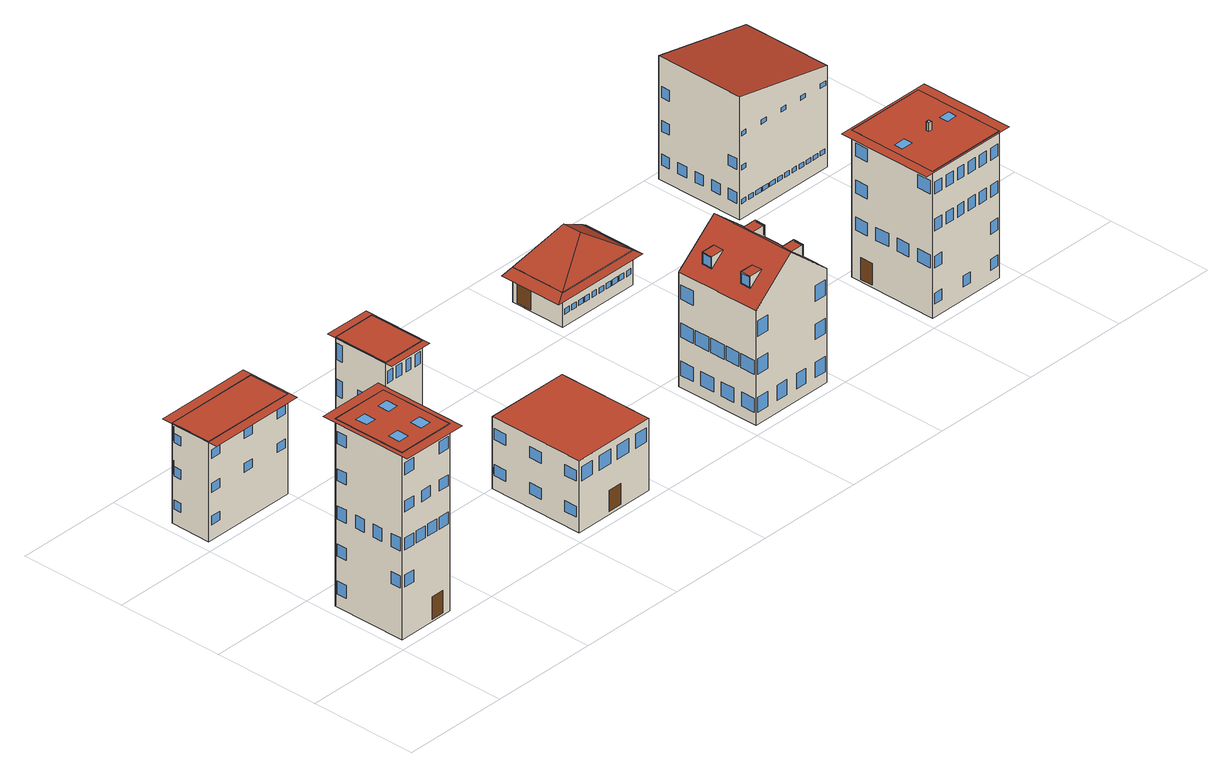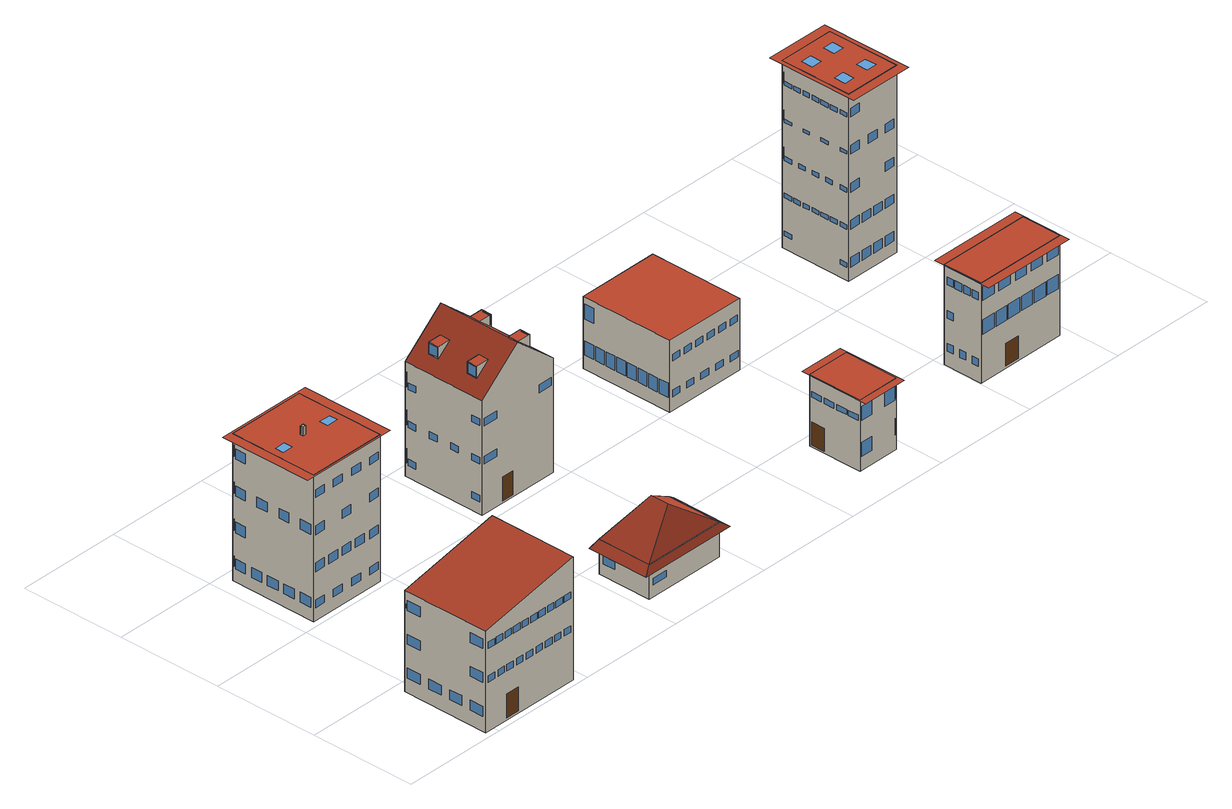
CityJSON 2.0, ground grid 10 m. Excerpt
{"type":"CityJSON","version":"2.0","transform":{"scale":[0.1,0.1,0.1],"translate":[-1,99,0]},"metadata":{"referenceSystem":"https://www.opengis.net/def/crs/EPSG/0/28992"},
"CityObjects":{
"building1":{"type":"Building","attributes":{"roofType":"Flat","yearOfConstruction":1960,"function":"Residential","storeysAboveGround":5},"geometry":[{"type":"MultiSurface","lod":"3","boundaries":[[[0,1,2,3]],[[4,5,6,7],[8,9,10,11],[12,13,14,15],[16,17,18,19],[20,21,22,23]],[[10,9,8,11]],[[14,13,12,15]],[[18,17,16,19]],[[22,21,20,23]],[[2,4,7,3],[24,25,26,27],[28,29,30,31],[32,33,34,35],[36,37,38,39],[40,41,42,43],[44,45,46,47],[48,49,50,51],[52,53,54,55],[56,57,58,59],[60,61,62,63],[64,65,66,67]],[[26,25,24,27]],[[30,29,28,31]],[[34,33,32,35]],[[38,37,36,39]],[[42,41,40,43]],[[46,45,44,47]],[[50,49,48,51]],[[54,53,52,55]],[[58,57,56,59]],[[62,61,60,63]],[[66,65,64,67]],[[1,5,4,2],[68,69,70,71],[72,73,74,75],[76,77,78,79],[80,81,82,83],[84,85,86,87],[88,89,90,91],[92,93,94,95],[96,97,98,99],[100,101,102,103],[104,105,106,107],[108,109,110,111],[112,113,114,115],[116,117,118,119],[120,121,122,123],[124,125,126,127],[128,129,130,131],[132,133,134,135],[136,137,138,139],[140,141,142,143],[144,145,146,147],[148,149,150,151],[152,153,154,155],[156,157,158,159],[160,161,162,163],[164,165,166,167]],[[70,69,68,71]],[[74,73,72,75]],[[78,77,76,79]],[[82,81,80,83]],[[86,85,84,87]],[[90,89,88,91]],[[94,93,92,95]],[[98,97,96,99]],[[102,101,100,103]],[[106,105,104,107]],[[110,109,108,111]],[[114,113,112,115]],[[118,117,116,119]],[[122,121,120,123]],[[126,125,124,127]],[[130,129,128,131]],[[134,133,132,135]],[[138,137,136,139]],[[142,141,140,143]],[[146,145,144,147]],[[150,149,148,151]],[[154,153,152,155]],[[158,157,156,159]],[[162,161,160,163]],[[166,165,164,167]],[[0,6,5,1],[168,169,170,171],[172,173,174,175],[176,177,178,179],[180,181,182,183],[184,185,186,187],[188,189,190,191],[192,193,194,195],[196,197,198,199],[200,201,202,203],[204,205,206,207],[208,209,210,211],[212,213,214,215],[216,217,218,219],[220,221,222,223]],[[170,169,168,171]],[[174,173,172,175]],[[178,177,176,179]],[[182,181,180,183]],[[186,185,184,187]],[[190,189,188,191]],[[194,193,192,195]],[[198,197,196,199]],[[202,201,200,203]],[[206,205,204,207]],[[210,209,208,211]],[[214,213,212,215]],[[218,217,216,219]],[[222,221,220,223]],[[3,7,6,0],[224,225,226,227],[228,229,230,231],[232,233,234,235],[236,237,238,239],[240,241,242,243],[244,245,246,247],[248,249,250,251],[252,253,254,255],[256,257,258,259]],[[226,225,224,227]],[[230,229,228,231]],[[234,233,232,235]],[[238,237,236,239]],[[242,241,240,243]],[[246,245,244,247]],[[250,249,248,251]],[[254,253,252,255]],[[258,257,256,259]],[[260,261,262,263],[6,5,4,7]]],"semantics":{"surfaces":[{"type":"GroundSurface"},{"type":"RoofSurface"},{"type":"Window"},{"type":"WallSurface"},{"type":"Door"}],"values":[0,1,2,2,2,2,3,4,2,2,2,2,2,2,2,2,2,2,3,2,2,2,2,2,2,2,2,2,2,2,2,2,2,2,2,2,2,2,2,2,2,2,2,2,3,2,2,2,2,2,2,2,2,2,2,2,2,2,2,3,2,2,2,2,2,2,2,2,2,1]}}]},
"building2":{"type":"Building","attributes":{"roofType":"Flat","yearOfConstruction":1946,"function":"Industrial","storeysAboveGround":3},"geometry":[{"type":"MultiSurface","lod":"3","boundaries":[[[264,265,266,267]],[[268,269,270,271]],[[266,268,271,267],[272,273,274,275],[276,277,278,279],[280,281,282,283],[284,285,286,287],[288,289,290,291],[292,293,294,295],[296,297,298,299]],[[274,273,272,275]],[[278,277,276,279]],[[282,281,280,283]],[[286,285,284,287]],[[290,289,288,291]],[[294,293,292,295]],[[298,297,296,299]],[[265,269,268,266],[300,301,302,303],[304,305,306,307],[308,309,310,311],[312,313,314,315],[316,317,318,319],[320,321,322,323],[324,325,326,327],[328,329,330,331]],[[302,301,300,303]],[[306,305,304,307]],[[310,309,308,311]],[[314,313,312,315]],[[318,317,316,319]],[[322,321,320,323]],[[326,325,324,327]],[[330,329,328,331]],[[264,270,269,265],[332,333,334,335],[336,337,338,339],[340,341,342,343],[344,345,346,347],[348,349,350,351],[352,353,354,355],[356,357,358,359],[360,361,362,363],[364,365,366,367],[368,369,370,371],[372,373,374,375],[376,377,378,379]],[[334,333,332,335]],[[338,337,336,339]],[[342,341,340,343]],[[346,345,344,347]],[[350,349,348,351]],[[354,353,352,355]],[[358,357,356,359]],[[362,361,360,363]],[[366,365,364,367]],[[370,369,368,371]],[[374,373,372,375]],[[378,377,376,379]],[[267,271,270,264],[380,381,382,383],[384,385,386,387],[388,389,390,391]],[[382,381,380,383]],[[386,385,384,387]],[[390,389,388,391]],[[392,393,394,395],[270,269,268,271]]],"semantics":{"surfaces":[{"type":"GroundSurface"},{"type":"RoofSurface"},{"type":"WallSurface"},{"type":"Window"},{"type":"Door"}],"values":[0,1,2,3,3,3,3,3,3,3,2,3,3,3,3,3,3,3,3,2,4,3,3,3,3,3,3,3,3,3,3,3,2,3,3,3,1]}}]},
"building3":{"type":"Building","attributes":{"roofType":"Flat","yearOfConstruction":1958,"function":"Residential","storeysAboveGround":2},"geometry":[{"type":"MultiSurface","lod":"3","boundaries":[[[396,397,398,399]],[[400,401,402,403]],[[398,400,403,399],[404,405,406,407],[408,409,410,411],[412,413,414,415],[416,417,418,419],[420,421,422,423]],[[406,405,404,407]],[[410,409,408,411]],[[414,413,412,415]],[[418,417,416,419]],[[422,421,420,423]],[[397,401,400,398],[424,425,426,427],[428,429,430,431],[432,433,434,435],[436,437,438,439],[440,441,442,443],[444,445,446,447],[448,449,450,451],[452,453,454,455],[456,457,458,459]],[[426,425,424,427]],[[430,429,428,431]],[[434,433,432,435]],[[438,437,436,439]],[[442,441,440,443]],[[446,445,444,447]],[[450,449,448,451]],[[454,453,452,455]],[[458,457,456,459]],[[396,402,401,397],[460,461,462,463],[464,465,466,467],[468,469,470,471],[472,473,474,475],[476,477,478,479],[480,481,482,483],[484,485,486,487],[488,489,490,491],[492,493,494,495],[496,497,498,499],[500,501,502,503]],[[462,461,460,463]],[[466,465,464,467]],[[470,469,468,471]],[[474,473,472,475]],[[478,477,476,479]],[[482,481,480,483]],[[486,485,484,487]],[[490,489,488,491]],[[494,493,492,495]],[[498,497,496,499]],[[502,501,500,503]],[[399,403,402,396],[504,505,506,507],[508,509,510,511],[512,513,514,515],[516,517,518,519],[520,521,522,523],[524,525,526,527]],[[506,505,504,507]],[[510,509,508,511]],[[514,513,512,515]],[[518,517,516,519]],[[522,521,520,523]],[[526,525,524,527]]],"semantics":{"surfaces":[{"type":"GroundSurface"},{"type":"RoofSurface"},{"type":"WallSurface"},{"type":"Door"},{"type":"Window"}],"values":[0,1,2,3,4,4,4,4,2,4,4,4,4,4,4,4,4,4,2,4,4,4,4,4,4,4,4,4,4,4,2,4,4,4,4,4,4]}}]},
"building4":{"type":"Building","attributes":{"roofType":"Flat","yearOfConstruction":1966,"function":"Residential","storeysAboveGround":2},"geometry":[{"type":"MultiSurface","lod":"3","boundaries":[[[528,529,530,531]],[[532,533,534,535]],[[530,532,535,531],[536,537,538,539],[540,541,542,543],[544,545,546,547],[548,549,550,551],[552,553,554,555]],[[538,537,536,539]],[[542,541,540,543]],[[546,545,544,547]],[[550,549,548,551]],[[554,553,552,555]],[[529,533,532,530],[556,557,558,559],[560,561,562,563],[564,565,566,567],[568,569,570,571],[572,573,574,575]],[[558,557,556,559]],[[562,561,560,563]],[[566,565,564,567]],[[570,569,568,571]],[[574,573,572,575]],[[528,534,533,529],[576,577,578,579],[580,581,582,583],[584,585,586,587]],[[578,577,576,579]],[[582,581,580,583]],[[586,585,584,587]],[[531,535,534,528],[588,589,590,591],[592,593,594,595],[596,597,598,599],[600,601,602,603]],[[590,589,588,591]],[[594,593,592,595]],[[598,597,596,599]],[[602,601,600,603]],[[604,605,606,607],[534,533,532,535]]],"semantics":{"surfaces":[{"type":"GroundSurface"},{"type":"RoofSurface"},{"type":"WallSurface"},{"type":"Window"},{"type":"Door"}],"values":[0,1,2,3,3,3,3,3,2,4,3,3,3,3,2,3,3,3,2,3,3,3,3,1]}}]},
"building5":{"type":"Building","attributes":{"roofType":"Gabled","yearOfConstruction":2009,"function":"Residential","storeysAboveGround":3},"children":["building5-1","building5-2","building5-3","building5-4"],"geometry":[{"type":"MultiSurface","lod":"3","boundaries":[[[608,609,610,611]],[[612,613,614,615],[616,617,618,619],[620,621,622,623]],[[615,624,625,612],[626,627,628,629],[630,631,632,633]],[[611,610,624,615,614],[634,635,636,637],[638,639,640,641],[642,643,644,645],[646,647,648,649],[650,651,652,653],[654,655,656,657],[658,659,660,661],[662,663,664,665]],[[636,635,634,637]],[[640,639,638,641]],[[644,643,642,645]],[[648,647,646,649]],[[652,651,650,653]],[[656,655,654,657]],[[660,659,658,661]],[[664,663,662,665]],[[609,625,624,610],[666,667,668,669],[670,671,672,673],[674,675,676,677],[678,679,680,681],[682,683,684,685],[686,687,688,689],[690,691,692,693],[694,695,696,697]],[[668,667,666,669]],[[672,671,670,673]],[[676,675,674,677]],[[680,679,678,681]],[[684,683,682,685]],[[688,687,686,689]],[[692,691,690,693]],[[696,695,694,697]],[[609,608,613,612,625],[698,699,700,701],[702,703,704,705],[706,707,708,709],[710,711,712,713]],[[700,699,698,701]],[[704,703,702,705]],[[708,707,706,709]],[[712,711,710,713]],[[608,611,614,613],[714,715,716,717],[718,719,720,721],[722,723,724,725],[726,727,728,729],[730,731,732,733],[734,735,736,737],[738,739,740,741],[742,743,744,745],[746,747,748,749],[750,751,752,753]],[[716,715,714,717]],[[720,719,718,721]],[[724,723,722,725]],[[728,727,726,729]],[[732,731,730,733]],[[736,735,734,737]],[[740,739,738,741]],[[744,743,742,745]],[[748,747,746,749]],[[752,751,750,753]]],"semantics":{"surfaces":[{"type":"GroundSurface"},{"type":"RoofSurface"},{"type":"WallSurface"},{"type":"Window"},{"type":"Door"}],"values":[0,1,1,2,3,3,3,3,3,3,3,3,2,3,3,3,3,3,3,3,3,2,4,3,3,3,2,3,3,3,3,3,3,3,3,3,3]}}]},
"building5-1":{"type":"BuildingInstallation","parents":["building5"],"geometry":[{"type":"MultiSurface","lod":"3","boundaries":[[[628,754,629]],[[754,755,626,629]],[[627,626,755]],[[628,627,755,754],[756,757,758,759]],[[758,757,756,759]]],"semantics":{"surfaces":[{"type":"WallSurface"},{"type":"RoofSurface"},{"type":"Window"}],"values":[0,1,0,0,2]}}]},
"building5-2":{"type":"BuildingInstallation","parents":["building5"],"geometry":[{"type":"MultiSurface","lod":"3","boundaries":[[[618,760,619]],[[760,761,616,619]],[[617,616,761]],[[618,617,761,760],[762,763,764,765]],[[764,763,762,765]]],"semantics":{"surfaces":[{"type":"WallSurface"},{"type":"RoofSurface"},{"type":"Window"}],"values":[0,1,0,0,2]}}]},
"building5-3":{"type":"BuildingInstallation","parents":["building5"],"geometry":[{"type":"MultiSurface","lod":"3","boundaries":[[[632,766,633]],[[766,767,630,633]],[[631,630,767]],[[632,631,767,766],[768,769,770,771]],[[770,769,768,771]]],"semantics":{"surfaces":[{"type":"WallSurface"},{"type":"RoofSurface"},{"type":"Window"}],"values":[0,1,0,0,2]}}]},
"building5-4":{"type":"BuildingInstallation","parents":["building5"],"geometry":[{"type":"MultiSurface","lod":"3","boundaries":[[[622,772,623]],[[772,773,620,623]],[[621,620,773]],[[622,621,773,772],[774,775,776,777]],[[776,775,774,777]]],"semantics":{"surfaces":[{"type":"WallSurface"},{"type":"RoofSurface"},{"type":"Window"}],"values":[0,1,0,0,2]}}]},
"building6":{"type":"Building","attributes":{"roofType":"Hipped","yearOfConstruction":1991,"function":"Residential","storeysAboveGround":1},"geometry":[{"type":"MultiSurface","lod":"3","boundaries":[[[778,779,780,781]],[[782,783,784,785]],[[785,786,787,782]],[[784,786,785]],[[787,783,782]],[[780,786,784,781],[788,789,790,791],[792,793,794,795],[796,797,798,799],[800,801,802,803],[804,805,806,807],[808,809,810,811],[812,813,814,815],[816,817,818,819],[820,821,822,823],[824,825,826,827]],[[790,789,788,791]],[[794,793,792,795]],[[798,797,796,799]],[[802,801,800,803]],[[806,805,804,807]],[[810,809,808,811]],[[814,813,812,815]],[[818,817,816,819]],[[822,821,820,823]],[[826,825,824,827]],[[779,787,786,780],[828,829,830,831]],[[830,829,828,831]],[[778,783,787,779],[832,833,834,835]],[[834,833,832,835]],[[781,784,783,778],[836,837,838,839]],[[838,837,836,839]],[[840,786,784,841]],[[842,787,786,840]],[[783,787,842,843]],[[784,783,843,841]]],"semantics":{"surfaces":[{"type":"GroundSurface"},{"type":"RoofSurface"},{"type":"WallSurface"},{"type":"Window"},{"type":"Door"}],"values":[0,1,1,1,1,2,3,3,3,3,3,3,3,3,3,3,2,3,2,3,2,4,1,1,1,1]}}]},
"building7":{"type":"Building","attributes":{"roofType":"Flat","yearOfConstruction":1955,"function":"Industrial","storeysAboveGround":4},"children":["building7-1"],"geometry":[{"type":"MultiSurface","lod":"3","boundaries":[[[844,845,846,847]],[[848,849,850,851],[852,853,854,855],[856,857,858,859],[860,861,862,863]],[[854,853,852,855]],[[858,857,856,859]],[[846,848,851,847],[864,865,866,867],[868,869,870,871],[872,873,874,875],[876,877,878,879],[880,881,882,883],[884,885,886,887],[888,889,890,891],[892,893,894,895],[896,897,898,899],[900,901,902,903],[904,905,906,907],[908,909,910,911],[912,913,914,915],[916,917,918,919],[920,921,922,923],[924,925,926,927],[928,929,930,931]],[[866,865,864,867]],[[870,869,868,871]],[[874,873,872,875]],[[878,877,876,879]],[[882,881,880,883]],[[886,885,884,887]],[[890,889,888,891]],[[894,893,892,895]],[[898,897,896,899]],[[902,901,900,903]],[[906,905,904,907]],[[910,909,908,911]],[[914,913,912,915]],[[918,917,916,919]],[[922,921,920,923]],[[926,925,924,927]],[[930,929,928,931]],[[845,849,848,846],[932,933,934,935],[936,937,938,939],[940,941,942,943],[944,945,946,947],[948,949,950,951],[952,953,954,955],[956,957,958,959],[960,961,962,963],[964,965,966,967],[968,969,970,971],[972,973,974,975]],[[934,933,932,935]],[[938,937,936,939]],[[942,941,940,943]],[[946,945,944,947]],[[950,949,948,951]],[[954,953,952,955]],[[958,957,956,959]],[[962,961,960,963]],[[966,965,964,967]],[[970,969,968,971]],[[974,973,972,975]],[[844,850,849,845],[976,977,978,979],[980,981,982,983],[984,985,986,987],[988,989,990,991],[992,993,994,995],[996,997,998,999],[1000,1001,1002,1003],[1004,1005,1006,1007],[1008,1009,1010,1011],[1012,1013,1014,1015],[1016,1017,1018,1019],[1020,1021,1022,1023],[1024,1025,1026,1027],[1028,1029,1030,1031],[1032,1033,1034,1035],[1036,1037,1038,1039]],[[978,977,976,979]],[[982,981,980,983]],[[986,985,984,987]],[[990,989,988,991]],[[994,993,992,995]],[[998,997,996,999]],[[1002,1001,1000,1003]],[[1006,1005,1004,1007]],[[1010,1009,1008,1011]],[[1014,1013,1012,1015]],[[1018,1017,1016,1019]],[[1022,1021,1020,1023]],[[1026,1025,1024,1027]],[[1030,1029,1028,1031]],[[1034,1033,1032,1035]],[[1038,1037,1036,1039]],[[847,851,850,844],[1040,1041,1042,1043],[1044,1045,1046,1047],[1048,1049,1050,1051],[1052,1053,1054,1055],[1056,1057,1058,1059],[1060,1061,1062,1063],[1064,1065,1066,1067],[1068,1069,1070,1071]],[[1042,1041,1040,1043]],[[1046,1045,1044,1047]],[[1050,1049,1048,1051]],[[1054,1053,1052,1055]],[[1058,1057,1056,1059]],[[1062,1061,1060,1063]],[[1066,1065,1064,1067]],[[1070,1069,1068,1071]],[[1072,1073,1074,1075],[850,849,848,851]]],"semantics":{"surfaces":[{"type":"GroundSurface"},{"type":"RoofSurface"},{"type":"Window"},{"type":"WallSurface"},{"type":"Door"}],"values":[0,1,2,2,3,2,2,2,2,2,2,2,2,2,2,2,2,2,2,2,2,2,3,2,2,2,2,2,2,2,2,2,2,2,3,2,2,2,2,2,2,2,2,2,2,2,2,2,2,2,2,3,4,2,2,2,2,2,2,2,1]}}]},
"building7-1":{"type":"BuildingInstallation","parents":["building7"],"geometry":[{"type":"MultiSurface","lod":"3","boundaries":[[[862,1076,1077,863]],[[1078,1079,861,860]],[[1077,1078,860,863]],[[862,861,1079,1076]],[[1076,1079,1078,1077]],[[862,861,860,863]]]}]},
"building8":{"type":"Building","attributes":{"roofType":"Shed","yearOfConstruction":2005,"function":"Industrial","storeysAboveGround":3},"geometry":[{"type":"MultiSurface","lod":"3","boundaries":[[[1080,1081,1082,1083]],[[1084,1085,1086,1087]],[[1083,1082,1085,1084],[1088,1089,1090,1091],[1092,1093,1094,1095],[1096,1097,1098,1099],[1100,1101,1102,1103],[1104,1105,1106,1107],[1108,1109,1110,1111],[1112,1113,1114,1115],[1116,1117,1118,1119],[1120,1121,1122,1123],[1124,1125,1126,1127],[1128,1129,1130,1131],[1132,1133,1134,1135],[1136,1137,1138,1139],[1140,1141,1142,1143],[1144,1145,1146,1147],[1148,1149,1150,1151],[1152,1153,1154,1155],[1156,1157,1158,1159]],[[1090,1089,1088,1091]],[[1094,1093,1092,1095]],[[1098,1097,1096,1099]],[[1102,1101,1100,1103]],[[1106,1105,1104,1107]],[[1110,1109,1108,1111]],[[1114,1113,1112,1115]],[[1118,1117,1116,1119]],[[1122,1121,1120,1123]],[[1126,1125,1124,1127]],[[1130,1129,1128,1131]],[[1134,1133,1132,1135]],[[1138,1137,1136,1139]],[[1142,1141,1140,1143]],[[1146,1145,1144,1147]],[[1150,1149,1148,1151]],[[1154,1153,1152,1155]],[[1158,1157,1156,1159]],[[1081,1086,1085,1082],[1160,1161,1162,1163],[1164,1165,1166,1167],[1168,1169,1170,1171],[1172,1173,1174,1175],[1176,1177,1178,1179],[1180,1181,1182,1183],[1184,1185,1186,1187],[1188,1189,1190,1191]],[[1162,1161,1160,1163]],[[1166,1165,1164,1167]],[[1170,1169,1168,1171]],[[1174,1173,1172,1175]],[[1178,1177,1176,1179]],[[1182,1181,1180,1183]],[[1186,1185,1184,1187]],[[1190,1189,1188,1191]],[[1081,1080,1087,1086],[1192,1193,1194,1195],[1196,1197,1198,1199],[1200,1201,1202,1203],[1204,1205,1206,1207],[1208,1209,1210,1211],[1212,1213,1214,1215],[1216,1217,1218,1219],[1220,1221,1222,1223],[1224,1225,1226,1227],[1228,1229,1230,1231],[1232,1233,1234,1235],[1236,1237,1238,1239],[1240,1241,1242,1243],[1244,1245,1246,1247],[1248,1249,1250,1251],[1252,1253,1254,1255],[1256,1257,1258,1259],[1260,1261,1262,1263],[1264,1265,1266,1267],[1268,1269,1270,1271]],[[1194,1193,1192,1195]],[[1198,1197,1196,1199]],[[1202,1201,1200,1203]],[[1206,1205,1204,1207]],[[1210,1209,1208,1211]],[[1214,1213,1212,1215]],[[1218,1217,1216,1219]],[[1222,1221,1220,1223]],[[1226,1225,1224,1227]],[[1230,1229,1228,1231]],[[1234,1233,1232,1235]],[[1238,1237,1236,1239]],[[1242,1241,1240,1243]],[[1246,1245,1244,1247]],[[1250,1249,1248,1251]],[[1254,1253,1252,1255]],[[1258,1257,1256,1259]],[[1262,1261,1260,1263]],[[1266,1265,1264,1267]],[[1270,1269,1268,1271]],[[1080,1083,1084,1087],[1272,1273,1274,1275],[1276,1277,1278,1279],[1280,1281,1282,1283],[1284,1285,1286,1287],[1288,1289,1290,1291],[1292,1293,1294,1295],[1296,1297,1298,1299],[1300,1301,1302,1303]],[[1274,1273,1272,1275]],[[1278,1277,1276,1279]],[[1282,1281,1280,1283]],[[1286,1285,1284,1287]],[[1290,1289,1288,1291]],[[1294,1293,1292,1295]],[[1298,1297,1296,1299]],[[1302,1301,1300,1303]]],"semantics":{"surfaces":[{"type":"GroundSurface"},{"type":"RoofSurface"},{"type":"WallSurface"},{"type":"Window"},{"type":"Door"}],"values":[0,1,2,3,3,3,3,3,3,3,3,3,3,3,3,3,3,3,3,3,3,2,3,3,3,3,3,3,3,3,2,4,3,3,3,3,3,3,3,3,3,3,3,3,3,3,3,3,3,3,3,2,3,3,3,3,3,3,3,3]}}]}
},
"vertices":[
[10,79,0],[64,79,0],[64,10,0],[10,10,0],[64,10,172],[64,79,172],[10,79,172],[10,10,172],[45,33,172],[55,33,172],[55,22,172],[45,22,172],[20,33,172],[30,33,172],[30,22,172],[20,22,172],[45,67,172],[55,67,172],[55,56,172],[45,56,172],[20,67,172],[30,67,172],[30,56,172],[20,56,172],[44,10,23],[56,10,23],[56,10,2],[44,10,2],[13,10,58],[23,10,58],[23,10,47],[13,10,47],[13,10,92],[23,10,92],[23,10,81],[13,10,81],[26,10,92],[36,10,92],[36,10,81],[26,10,81],[39,10,92],[49,10,92],[49,10,81],[39,10,81],[52,10,92],[62,10,92],[62,10,81],[52,10,81],[13,10,126],[23,10,126],[23,10,116],[13,10,116],[32,10,126],[42,10,126],[42,10,116],[32,10,116],[52,10,126],[62,10,126],[62,10,116],[52,10,116],[13,10,161],[23,10,161],[23,10,150],[13,10,150],[52,10,161],[62,10,161],[62,10,150],[52,10,150],[64,12,16],[64,20,16],[64,20,12],[64,12,12],[64,70,16],[64,77,16],[64,77,12],[64,70,12],[64,12,51],[64,20,51],[64,20,47],[64,12,47],[64,22,51],[64,29,51],[64,29,47],[64,22,47],[64,32,51],[64,38,51],[64,38,47],[64,32,47],[64,41,51],[64,48,51],[64,48,47],[64,41,47],[64,50,51],[64,58,51],[64,58,47],[64,50,47],[64,60,51],[64,67,51],[64,67,47],[64,60,47],[64,70,51],[64,77,51],[64,77,47],[64,70,47],[64,12,85],[64,20,85],[64,20,81],[64,12,81],[64,27,85],[64,34,85],[64,34,81],[64,27,81],[64,41,85],[64,48,85],[64,48,81],[64,41,81],[64,55,85],[64,62,85],[64,62,81],[64,55,81],[64,70,85],[64,77,85],[64,77,81],[64,70,81],[64,12,119],[64,20,119],[64,20,116],[64,12,116],[64,32,119],[64,38,119],[64,38,116],[64,32,116],[64,50,119],[64,58,119],[64,58,116],[64,50,116],[64,70,119],[64,77,119],[64,77,116],[64,70,116],[64,12,154],[64,20,154],[64,20,150],[64,12,150],[64,22,154],[64,29,154],[64,29,150],[64,22,150],[64,32,154],[64,38,154],[64,38,150],[64,32,150],[64,41,154],[64,48,154],[64,48,150],[64,41,150],[64,50,154],[64,58,154],[64,58,150],[64,50,150],[64,60,154],[64,67,154],[64,67,150],[64,60,150],[64,70,154],[64,77,154],[64,77,150],[64,70,150],[62,79,21],[52,79,21],[52,79,12],[62,79,12],[49,79,21],[39,79,21],[39,79,12],[49,79,12],[36,79,21],[26,79,21],[26,79,12],[36,79,12],[23,79,21],[13,79,21],[13,79,12],[23,79,12],[62,79,55],[52,79,55],[52,79,47],[62,79,47],[49,79,55],[39,79,55],[39,79,47],[49,79,47],[36,79,55],[26,79,55],[26,79,47],[36,79,47],[23,79,55],[13,79,55],[13,79,47],[23,79,47],[62,79,89],[52,79,89],[52,79,81],[62,79,81],[23,79,89],[13,79,89],[13,79,81],[23,79,81],[62,79,124],[52,79,124],[52,79,116],[62,79,116],[42,79,124],[32,79,124],[32,79,116],[42,79,116],[23,79,124],[13,79,124],[13,79,116],[23,79,116],[62,79,158],[52,79,158],[52,79,150],[62,79,150],[10,77,24],[10,68,24],[10,68,12],[10,77,12],[10,77,58],[10,68,58],[10,68,47],[10,77,47],[10,21,58],[10,12,58],[10,12,47],[10,21,47],[10,77,93],[10,68,93],[10,68,81],[10,77,81],[10,58,93],[10,49,93],[10,49,81],[10,58,81],[10,40,93],[10,31,93],[10,31,81],[10,40,81],[10,21,93],[10,12,93],[10,12,81],[10,21,81],[10,77,127],[10,68,127],[10,68,116],[10,77,116],[10,77,161],[10,68,161],[10,68,150],[10,77,150],[68,1,172],[68,88,172],[6,88,172],[6,1,172],
[10,248,0],[99,248,0],[99,210,0],[10,210,0],[99,210,92],[99,248,92],[10,248,92],[10,210,92],[13,210,22],[22,210,22],[22,210,14],[13,210,14],[13,210,52],[22,210,52],[22,210,44],[13,210,44],[50,210,52],[59,210,52],[59,210,44],[50,210,44],[87,210,52],[96,210,52],[96,210,44],[87,210,44],[13,210,83],[22,210,83],[22,210,75],[13,210,75],[50,210,83],[59,210,83],[59,210,75],[50,210,75],[87,210,83],[96,210,83],[96,210,75],[87,210,75],[99,213,21],[99,219,21],[99,219,14],[99,213,14],[99,226,21],[99,232,21],[99,232,14],[99,226,14],[99,239,21],[99,245,21],[99,245,14],[99,239,14],[99,213,51],[99,219,51],[99,219,44],[99,213,44],[99,213,82],[99,219,82],[99,219,75],[99,213,75],[99,221,82],[99,228,82],[99,228,75],[99,221,75],[99,230,82],[99,237,82],[99,237,75],[99,230,75],[99,239,82],[99,245,82],[99,245,75],[99,239,75],[71,248,23],[57,248,23],[57,248,2],[71,248,2],[97,248,57],[84,248,57],[84,248,44],[97,248,44],[82,248,57],[70,248,57],[70,248,44],[82,248,44],[68,248,57],[55,248,57],[55,248,44],[68,248,44],[53,248,57],[41,248,57],[41,248,44],[53,248,44],[39,248,57],[26,248,57],[26,248,44],[39,248,44],[24,248,57],[12,248,57],[12,248,44],[24,248,44],[97,248,88],[84,248,88],[84,248,75],[97,248,75],[79,248,88],[66,248,88],[66,248,75],[79,248,75],[60,248,88],[48,248,88],[48,248,75],[60,248,75],[42,248,88],[30,248,88],[30,248,75],[42,248,75],[24,248,88],[12,248,88],[12,248,75],[24,248,75],[10,246,22],[10,239,22],[10,239,14],[10,246,14],[10,246,53],[10,239,53],[10,239,44],[10,246,44],[10,246,83],[10,239,83],[10,239,75],[10,246,75],[100,201,92],[100,257,92],[9,257,92],[9,201,92],
[210,100,0],[289,100,0],[289,10,0],[210,10,0],[289,10,66],[289,100,66],[210,100,66],[210,10,66],[244,10,22],[257,10,22],[257,10,3],[244,10,3],[213,10,59],[225,10,59],[225,10,46],[213,10,46],[233,10,59],[246,10,59],[246,10,46],[233,10,46],[253,10,59],[266,10,59],[266,10,46],[253,10,46],[274,10,59],[286,10,59],[286,10,46],[274,10,46],[289,12,26],[289,21,26],[289,21,13],[289,12,13],[289,23,26],[289,32,26],[289,32,13],[289,23,13],[289,34,26],[289,43,26],[289,43,13],[289,34,13],[289,45,26],[289,54,26],[289,54,13],[289,45,13],[289,56,26],[289,65,26],[289,65,13],[289,56,13],[289,67,26],[289,76,26],[289,76,13],[289,67,13],[289,78,26],[289,87,26],[289,87,13],[289,78,13],[289,89,26],[289,98,26],[289,98,13],[289,89,13],[289,12,60],[289,21,60],[289,21,46],[289,12,46],[286,100,19],[278,100,19],[278,100,13],[286,100,13],[270,100,19],[262,100,19],[262,100,13],[270,100,13],[254,100,19],[245,100,19],[245,100,13],[254,100,13],[237,100,19],[229,100,19],[229,100,13],[237,100,13],[221,100,19],[212,100,19],[212,100,13],[221,100,13],[286,100,52],[278,100,52],[278,100,46],[286,100,46],[273,100,52],[265,100,52],[265,100,46],[273,100,46],[260,100,52],[252,100,52],[252,100,46],[260,100,46],[247,100,52],[239,100,52],[239,100,46],[247,100,46],[234,100,52],[226,100,52],[226,100,46],[234,100,46],[221,100,52],[213,100,52],[213,100,46],[221,100,46],[210,98,23],[210,86,23],[210,86,13],[210,98,13],[210,61,23],[210,49,23],[210,49,13],[210,61,13],[210,25,23],[210,13,23],[210,13,13],[210,25,13],[210,98,56],[210,86,56],[210,86,46],[210,98,46],[210,61,56],[210,49,56],[210,49,46],[210,61,46],[210,25,56],[210,13,56],[210,13,46],[210,25,46],
[210,262,0],[251,262,0],[251,210,0],[210,210,0],[251,210,66],[251,262,66],[210,262,66],[210,210,66],[212,210,24],[218,210,24],[218,210,13],[212,210,13],[212,210,57],[218,210,57],[218,210,46],[212,210,46],[222,210,57],[228,210,57],[228,210,46],[222,210,46],[233,210,57],[238,210,57],[238,210,46],[233,210,46],[243,210,57],[249,210,57],[249,210,46],[243,210,46],[251,212,23],[251,225,23],[251,225,2],[251,212,2],[251,212,51],[251,222,51],[251,222,46],[251,212,46],[251,225,51],[251,235,51],[251,235,46],[251,225,46],[251,238,51],[251,248,51],[251,248,46],[251,238,46],[251,250,51],[251,260,51],[251,260,46],[251,250,46],[249,262,26],[238,262,26],[238,262,13],[249,262,13],[249,262,59],[238,262,59],[238,262,46],[249,262,46],[223,262,59],[212,262,59],[212,262,46],[223,262,46],[210,261,28],[210,255,28],[210,255,13],[210,261,13],[210,239,28],[210,233,28],[210,233,13],[210,239,13],[210,217,28],[210,212,28],[210,212,13],[210,217,13],[210,261,61],[210,255,61],[210,255,46],[210,261,46],[252,203,66],[252,269,66],[209,269,66],[209,203,66],
[410,90,0],[490,90,0],[490,10,0],[410,10,0],[450,90,139],[410,90,105],[410,10,105],[450,10,139],[433,65,125],[420,65,114],[420,75,114],[433,75,125],[433,25,125],[420,25,114],[420,35,114],[433,35,125],[490,10,105],[490,90,105],[467,35,125],[480,35,114],[480,25,114],[467,25,125],[467,75,125],[480,75,114],[480,65,114],[467,65,125],[412,10,25],[423,10,25],[423,10,11],[412,10,11],[434,10,25],[445,10,25],[445,10,11],[434,10,11],[456,10,25],[466,10,25],[466,10,11],[456,10,11],[477,10,25],[488,10,25],[488,10,11],[477,10,11],[412,10,60],[423,10,60],[423,10,46],[412,10,46],[477,10,60],[488,10,60],[488,10,46],[477,10,46],[412,10,95],[423,10,95],[423,10,81],[412,10,81],[477,10,95],[488,10,95],[488,10,81],[477,10,81],[490,13,17],[490,21,17],[490,21,11],[490,13,11],[490,79,17],[490,87,17],[490,87,11],[490,79,11],[490,13,52],[490,21,52],[490,21,46],[490,13,46],[490,35,52],[490,43,52],[490,43,46],[490,35,46],[490,57,52],[490,65,52],[490,65,46],[490,57,46],[490,79,52],[490,87,52],[490,87,46],[490,79,46],[490,13,87],[490,21,87],[490,21,81],[490,13,81],[490,79,87],[490,87,87],[490,87,81],[490,79,81],[467,90,24],[456,90,24],[456,90,2],[467,90,2],[488,90,53],[474,90,53],[474,90,46],[488,90,46],[488,90,88],[474,90,88],[474,90,81],[488,90,81],[426,90,88],[412,90,88],[412,90,81],[426,90,81],[410,88,24],[410,75,24],[410,75,11],[410,88,11],[410,67,24],[410,54,24],[410,54,11],[410,67,11],[410,46,24],[410,33,24],[410,33,11],[410,46,11],[410,25,24],[410,12,24],[410,12,11],[410,25,11],[410,88,59],[410,75,59],[410,75,46],[410,88,46],[410,73,59],[410,59,59],[410,59,46],[410,73,46],[410,57,59],[410,43,59],[410,43,46],[410,57,46],[410,41,59],[410,28,59],[410,28,46],[410,41,46],[410,26,59],[410,12,59],[410,12,46],[410,26,46],[410,88,94],[410,75,94],[410,75,81],[410,88,81],
[480,25,125],[480,35,125],[480,34,124],[480,34,115],[480,26,115],[480,26,124],
[420,75,125],[420,65,125],[420,66,124],[420,66,115],[420,74,115],[420,74,124],
[480,65,125],[480,75,125],[480,74,124],[480,74,115],[480,66,115],[480,66,124],
[420,35,125],[420,25,125],[420,26,124],[420,26,115],[420,34,115],[420,34,124],
[410,262,0],[489,262,0],[489,210,0],[410,210,0],[449,245,60],[410,262,32],[410,210,32],[449,227,60],[489,210,32],[489,262,32],[412,210,16],[417,210,16],[417,210,11],[412,210,11],[420,210,16],[425,210,16],[425,210,11],[420,210,11],[428,210,16],[433,210,16],[433,210,11],[428,210,11],[435,210,16],[440,210,16],[440,210,11],[435,210,11],[443,210,16],[448,210,16],[448,210,11],[443,210,11],[451,210,16],[456,210,16],[456,210,11],[451,210,11],[459,210,16],[464,210,16],[464,210,11],[459,210,11],[466,210,16],[472,210,16],[472,210,11],[466,210,11],[474,210,16],[479,210,16],[479,210,11],[474,210,11],[482,210,16],[487,210,16],[487,210,11],[482,210,11],[489,214,18],[489,226,18],[489,226,11],[489,214,11],[485,262,17],[470,262,17],[470,262,11],[485,262,11],[410,257,23],[410,243,23],[410,243,1],[410,257,1],[497,207,26],[402,207,26],[497,266,26],[402,266,26],
[610,94,0],[685,94,0],[685,10,0],[610,10,0],[685,10,135],[685,94,135],[610,94,135],[610,10,135],[668,56,135],[678,56,135],[678,48,135],[668,48,135],[617,56,135],[628,56,135],[628,48,135],[617,48,135],[648,52,135],[651,52,135],[651,49,135],[648,49,135],[612,10,22],[620,10,22],[620,10,12],[612,10,12],[644,10,22],[652,10,22],[652,10,12],[644,10,12],[675,10,22],[683,10,22],[683,10,12],[675,10,12],[612,10,56],[620,10,56],[620,10,45],[612,10,45],[675,10,56],[683,10,56],[683,10,45],[675,10,45],[612,10,90],[620,10,90],[620,10,79],[612,10,79],[625,10,90],[633,10,90],[633,10,79],[625,10,79],[638,10,90],[645,10,90],[645,10,79],[638,10,79],[650,10,90],[658,10,90],[658,10,79],[650,10,79],[662,10,90],[670,10,90],[670,10,79],[662,10,79],[675,10,90],[683,10,90],[683,10,79],[675,10,79],[612,10,124],[620,10,124],[620,10,113],[612,10,113],[625,10,124],[633,10,124],[633,10,113],[625,10,113],[638,10,124],[645,10,124],[645,10,113],[638,10,113],[650,10,124],[658,10,124],[658,10,113],[650,10,113],[662,10,124],[670,10,124],[670,10,113],[662,10,113],[675,10,124],[683,10,124],[683,10,113],[675,10,113],[685,13,21],[685,23,21],[685,23,12],[685,13,12],[685,30,21],[685,40,21],[685,40,12],[685,30,12],[685,46,21],[685,57,21],[685,57,12],[685,46,12],[685,63,21],[685,74,21],[685,74,12],[685,63,12],[685,80,21],[685,91,21],[685,91,12],[685,80,12],[685,13,55],[685,23,55],[685,23,45],[685,13,45],[685,13,88],[685,23,88],[685,23,79],[685,13,79],[685,35,88],[685,46,88],[685,46,79],[685,35,79],[685,58,88],[685,68,88],[685,68,79],[685,58,79],[685,80,88],[685,91,88],[685,91,79],[685,80,79],[685,13,122],[685,23,122],[685,23,113],[685,13,113],[683,94,19],[673,94,19],[673,94,12],[683,94,12],[663,94,19],[653,94,19],[653,94,12],[663,94,12],[642,94,19],[632,94,19],[632,94,12],[642,94,12],[622,94,19],[612,94,19],[612,94,12],[622,94,12],[683,94,53],[673,94,53],[673,94,45],[683,94,45],[668,94,53],[658,94,53],[658,94,45],[668,94,45],[653,94,53],[643,94,53],[643,94,45],[653,94,45],[638,94,53],[628,94,53],[628,94,45],[638,94,45],[622,94,53],[612,94,53],[612,94,45],[622,94,45],[683,94,87],[673,94,87],[673,94,79],[683,94,79],[653,94,87],[643,94,87],[643,94,79],[653,94,79],[622,94,87],[612,94,87],[612,94,79],[622,94,79],[683,94,120],[673,94,120],[673,94,113],[683,94,113],[663,94,120],[653,94,120],[653,94,113],[663,94,113],[642,94,120],[632,94,120],[632,94,113],[642,94,113],[622,94,120],[612,94,120],[612,94,113],[622,94,113],[610,85,22],[610,73,22],[610,73,2],[610,85,2],[610,90,57],[610,78,57],[610,78,45],[610,90,45],[610,69,57],[610,56,57],[610,56,45],[610,69,45],[610,47,57],[610,35,57],[610,35,45],[610,47,45],[610,26,57],[610,13,57],[610,13,45],[610,26,45],[610,90,91],[610,78,91],[610,78,79],[610,90,79],[610,90,125],[610,78,125],[610,78,113],[610,90,113],[610,26,125],[610,13,125],[610,13,113],[610,26,113],[694,8,135],[694,96,135],[601,96,135],[601,8,135],
[651,49,143],[648,49,143],[648,52,143],[651,52,143],
[610,294,0],[709,294,0],[709,210,0],[610,210,0],[610,210,113],[709,210,93],[709,294,93],[610,294,113],[612,210,18],[617,210,18],[617,210,14],[612,210,14],[620,210,18],[625,210,18],[625,210,14],[620,210,14],[628,210,18],[634,210,18],[634,210,14],[628,210,14],[636,210,18],[642,210,18],[642,210,14],[636,210,14],[644,210,18],[650,210,18],[650,210,14],[644,210,14],[653,210,18],[658,210,18],[658,210,14],[653,210,14],[661,210,18],[666,210,18],[666,210,14],[661,210,14],[669,210,18],[674,210,18],[674,210,14],[669,210,14],[677,210,18],[682,210,18],[682,210,14],[677,210,14],[685,210,18],[690,210,18],[690,210,14],[685,210,14],[693,210,18],[698,210,18],[698,210,14],[693,210,14],[701,210,18],[706,210,18],[706,210,14],[701,210,14],[612,210,49],[617,210,49],[617,210,45],[612,210,45],[612,210,80],[617,210,80],[617,210,76],[612,210,76],[634,210,80],[640,210,80],[640,210,76],[634,210,76],[657,210,80],[662,210,80],[662,210,76],[657,210,76],[679,210,80],[684,210,80],[684,210,76],[679,210,76],[701,210,80],[707,210,80],[707,210,76],[701,210,76],[709,213,23],[709,226,23],[709,226,14],[709,213,14],[709,235,23],[709,248,23],[709,248,14],[709,235,14],[709,257,23],[709,269,23],[709,269,14],[709,257,14],[709,278,23],[709,291,23],[709,291,14],[709,278,14],[709,213,54],[709,226,54],[709,226,45],[709,213,45],[709,278,54],[709,291,54],[709,291,45],[709,278,45],[709,213,85],[709,226,85],[709,226,76],[709,213,76],[709,278,85],[709,291,85],[709,291,76],[709,278,76],[685,294,24],[672,294,24],[672,294,2],[685,294,2],[706,294,51],[699,294,51],[699,294,45],[706,294,45],[695,294,51],[688,294,51],[688,294,45],[695,294,45],[685,294,51],[678,294,51],[678,294,45],[685,294,45],[674,294,51],[667,294,51],[667,294,45],[674,294,45],[663,294,51],[656,294,51],[656,294,45],[663,294,45],[652,294,51],[645,294,51],[645,294,45],[652,294,45],[642,294,51],[634,294,51],[634,294,45],[642,294,45],[631,294,51],[624,294,51],[624,294,45],[631,294,45],[620,294,51],[613,294,51],[613,294,45],[620,294,45],[706,294,82],[699,294,82],[699,294,76],[706,294,76],[697,294,82],[690,294,82],[690,294,76],[697,294,76],[687,294,82],[680,294,82],[680,294,76],[687,294,76],[678,294,82],[670,294,82],[670,294,76],[678,294,76],[668,294,82],[661,294,82],[661,294,76],[668,294,76],[658,294,82],[651,294,82],[651,294,76],[658,294,76],[649,294,82],[642,294,82],[642,294,76],[649,294,76],[639,294,82],[632,294,82],[632,294,76],[639,294,76],[630,294,82],[622,294,82],[622,294,76],[630,294,76],[620,294,82],[613,294,82],[613,294,76],[620,294,76],[610,291,24],[610,283,24],[610,283,14],[610,291,14],[610,274,24],[610,265,24],[610,265,14],[610,274,14],[610,256,24],[610,248,24],[610,248,14],[610,256,14],[610,239,24],[610,230,24],[610,230,14],[610,239,14],[610,222,24],[610,213,24],[610,213,14],[610,222,14],[610,291,55],[610,283,55],[610,283,45],[610,291,45],[610,222,55],[610,213,55],[610,213,45],[610,222,45],[610,291,86],[610,283,86],[610,283,76],[610,291,76]
]}
